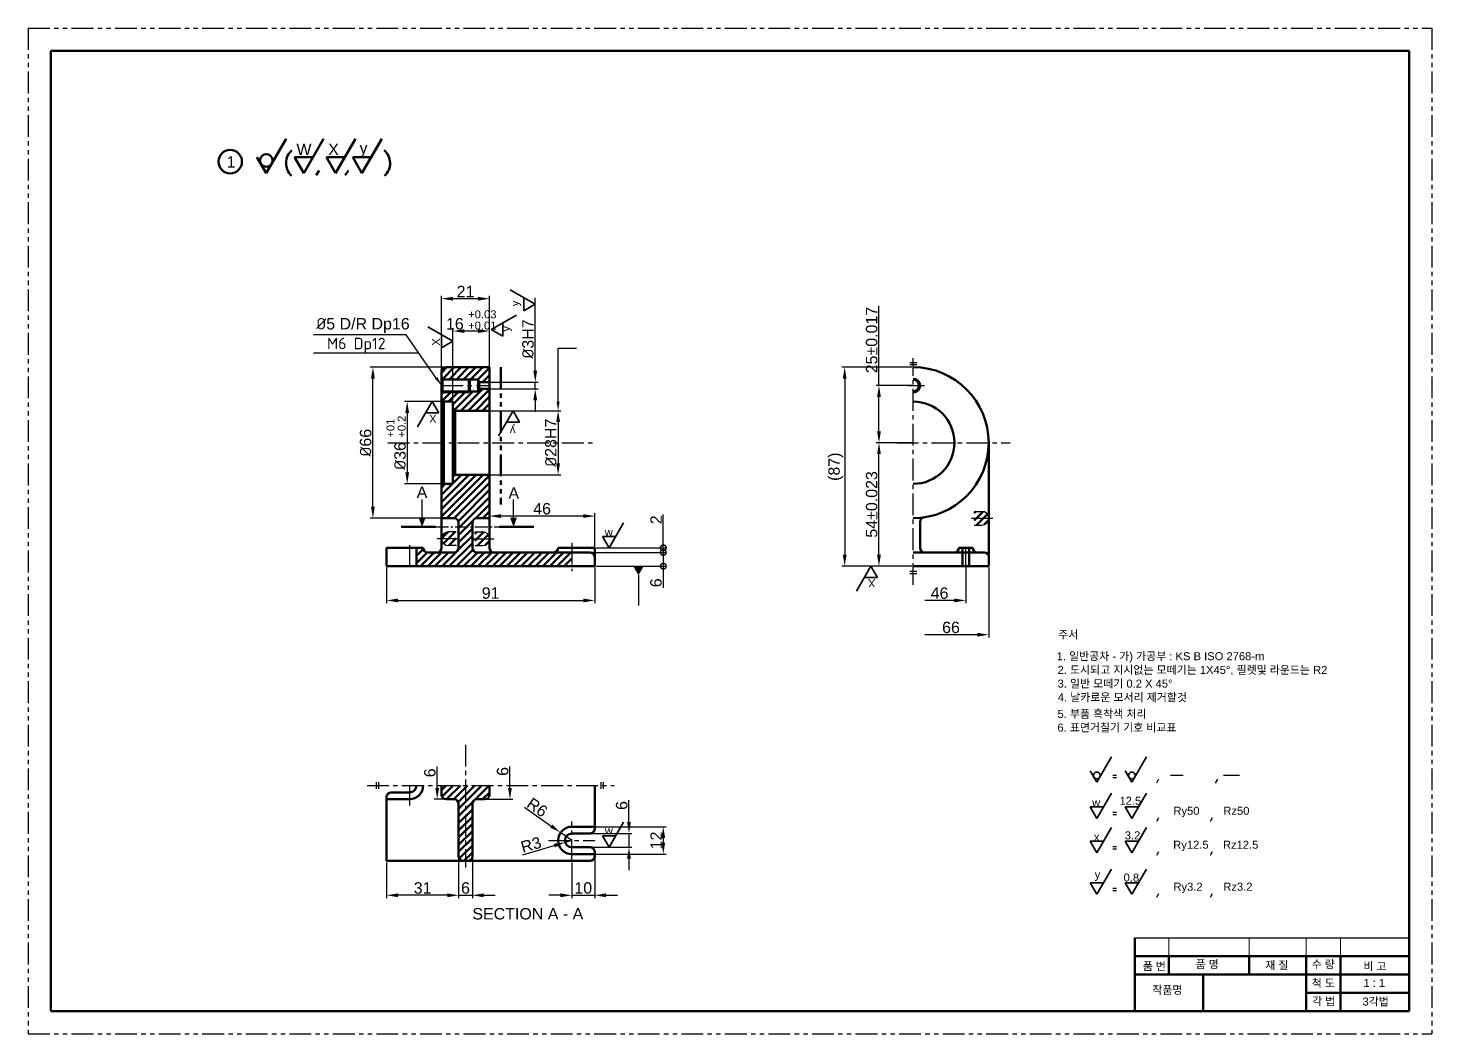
# Model space of a CAD drawing. Header units: millimetres. Extents: x 7 to 3158, y 472 to 921.
# Drawn here: x 1622 to 2236, y 472 to 912 of the extents above; entities that cross this region are included whole.
import ezdxf
from ezdxf import colors
from ezdxf.entities.mleader import LeaderData, LeaderLine
from ezdxf.math import Vec2, Vec3

# ---------------------------------------------------------------- set-up
doc = ezdxf.new("R2010")
doc.units = ezdxf.units.MM
doc.header["$LTSCALE"] = 0.3
for name, pattern in [('CENTER', [50.8, 31.75, -6.35, 6.35, -6.35]), ('CENTER2', [28.575, 19.05, -3.175, 3.175, -3.175]), ('PHANTOM', [63.5, 31.75, -6.35, 6.35, -6.35, 6.35, -6.35])]:
    doc.linetypes.add(name, pattern=pattern)
for name, color, linetype, lineweight in [('가는선', 6, 'Continuous', 25), ('가상선', 6, 'PHANTOM', 25), ('굵은선', 5, 'Continuous', 70), ('외형선', 4, 'Continuous', 50), ('중심선', 1, 'CENTER', 25)]:
    doc.layers.add(name, color=color, linetype=linetype, lineweight=lineweight)
doc.styles.get("Standard").update_dxf_attribs({"font": 'arial.ttf'})
doc.dimstyles.new('Annotative', dxfattribs={"dimscale": 0, "dimtxt": 5, "dimasz": 5, "dimexe": 1.25, "dimexo": 0.625, "dimtad": 1, "dimdec": 4, "dimzin": 9, "dimdsep": 46, "dimtxsty": 'Standard', "dimblk2": 'NONE', "dimcen": 2.5, "dimclrd": 3, "dimclre": 3, "dimclrt": 4, "dimadec": 4, "dimazin": 0, "dimtfac": 1, "dimtdec": 4, "dimtmove": 0, "dimatfit": 3, "dimfxl": 1, "dimlwd": 25, "dimlwe": 25, "dimarcsym": 0})
pattern_1 = [(45, (926.609, 532.6862), (-1.571545, 1.571545), [])]

# ---------------------------------------------------------------- blocks, each defined once
blk = doc.blocks.new('TEST-1')
at = {"color": 6, "linetype": 'PHANTOM', "lineweight": 25}
for p, q in [((0, 440), (614, 440)), ((0, 440), (0, 0)), ((614, 440), (614, 0)), ((0, 0), (614, 0))]:
    blk.add_line(p, q, dxfattribs=at)
at = {"color": 5, "lineweight": 70}
for p, q in [((10, 430), (604, 430)), ((10, 430), (10, 10)), ((604, 430), (604, 10)), ((484, 10), (484, 42)), ((10, 10), (604, 10))]:
    blk.add_line(p, q, dxfattribs=at)
at = {"color": 3, "lineweight": 25}
blk.add_line((484, 42), (604, 42), dxfattribs=at)
at = {"color": 3, "lineweight": 20}
for p, q in [((499, 34), (499, 42)), ((534, 34), (534, 42)), ((559, 34), (559, 42)), ((574, 34), (574, 42))]:
    blk.add_line(p, q, dxfattribs=at)
at = {"color": 2, "lineweight": 50}
for p, q in [((484, 34), (604, 34)), ((499, 26), (499, 34)), ((534, 26), (534, 34)), ((559, 10), (559, 34)), ((574, 10), (574, 34)), ((484, 26), (604, 26)), ((514, 10), (514, 26)), ((559, 18), (604, 18))]:
    blk.add_line(p, q, dxfattribs=at)
at = {"color": 2, "char_height": 3.5, "attachment_point": 1}
for s, width, insert in [('{\\fGulim|b0|i0|c129|p50;품 번}', 14.2143, (487.55, 31.39)), ('{\\fGulim|b0|i0|c129|p50;품 명}', 17.9863, (510.69, 32.19)), ('{\\fGulim|b0|i0|c129|p50;재 질}', 13.1074, (541.16, 31.78)), ('{\\fGulim|b0|i0|c129|p50;수 량}', 16.4869, (561.43, 32.22)), ('{\\fGulim|b0|i0|c129|p50;비 고}', 22.797, (584.05, 31.39)), ('{\\fGulim|b0|i0|c129|p50;작품명}', 13.1664, (491.74, 20.98)), ('{\\fGulim|b0|i0|c129|p50;척 도}', 14.5226, (561.47, 24.01)), ('1 : 1', 13.7093, (584.05, 24.07)), ('{\\fGulim|b0|i0|c129|p50;각 법}', 10.8589, (561.63, 16.05)), ('3{\\fGulim|b0|i0|c129|p50;각법}', 15.3382, (583.65, 15.93))]:
    blk.add_mtext_dynamic_manual_height_columns(s, width=width, gutter_width=12.5, heights=[0], dxfattribs=dict(at, insert=insert))
blk = doc.blocks.new('*D342')
at = {"layer": 'Defpoints', "color": 0}
for p in [(1802.55, 793.71), (1802.55, 761.71), (1823.55, 761.71)]:
    blk.add_point(p, dxfattribs=at)
at = {"layer": '외형선', "color": 3, "lineweight": 25}
for p, q in [((1802.55, 762.33), (1802.55, 794.96)), ((1818.55, 793.71), (1807.55, 793.71)), ((1823.55, 762.33), (1823.55, 794.96))]:
    blk.add_line(p, q, dxfattribs=at)
at = {"layer": '외형선', "color": 3}
for points in [[(1807.55, 794.54), (1807.55, 792.88), (1802.55, 793.71)], [(1818.55, 792.88), (1818.55, 794.54), (1823.55, 793.71)]]:
    blk.add_solid(points, dxfattribs=at)
at = {"layer": '외형선', "color": 4, "insert": (1813.05, 796.84), "char_height": 5, "attachment_point": 5}
blk.add_mtext('21', dxfattribs=at)
blk = doc.blocks.new('_None')
blk = doc.blocks.new('*D343')
at = {"layer": 'Defpoints', "color": 0}
for p in [(1778.55, 676.71), (1869.55, 676.71), (1869.55, 661.71)]:
    blk.add_point(p, dxfattribs=at)
at = {"layer": '외형선', "color": 3, "lineweight": 25}
for p, q in [((1778.55, 676.08), (1778.55, 660.46)), ((1869.55, 676.08), (1869.55, 660.46)), ((1783.55, 661.71), (1864.55, 661.71))]:
    blk.add_line(p, q, dxfattribs=at)
at = {"layer": '외형선', "color": 3}
for points in [[(1783.55, 662.54), (1783.55, 660.88), (1778.55, 661.71)], [(1864.55, 660.88), (1864.55, 662.54), (1869.55, 661.71)]]:
    blk.add_solid(points, dxfattribs=at)
at = {"layer": '외형선', "color": 4, "insert": (1824.05, 664.89), "char_height": 5, "attachment_point": 5}
blk.add_mtext('91', dxfattribs=at)
blk = doc.blocks.new('*D344')
at = {"layer": 'Defpoints', "color": 0}
for p in [(1803.55, 748.71), (1787.55, 712.71), (1803.55, 712.71)]:
    blk.add_point(p, dxfattribs=at)
at = {"layer": '외형선', "color": 3, "lineweight": 25}
for p, q in [((1802.92, 748.71), (1786.3, 748.71)), ((1787.55, 743.71), (1787.55, 717.71)), ((1802.92, 712.71), (1786.3, 712.71))]:
    blk.add_line(p, q, dxfattribs=at)
at = {"layer": '외형선', "color": 3}
for points in [[(1788.38, 743.71), (1786.71, 743.71), (1787.55, 748.71)], [(1786.71, 717.71), (1788.38, 717.71), (1787.55, 712.71)]]:
    blk.add_solid(points, dxfattribs=at)
at = {"layer": '외형선', "color": 4, "insert": (1782.72, 730.71), "char_height": 5, "attachment_point": 5, "rotation": 90}
blk.add_mtext('{\\fISOCPEUR|b0|i0|c0|p34;%%C}36 {\\H0.7x;\\S+01^ +0.2;}', dxfattribs=at)
blk = doc.blocks.new('*D345')
at = {"layer": 'Defpoints', "color": 0}
for p in [(1823.55, 744.71), (1823.55, 716.71), (1853.55, 716.71)]:
    blk.add_point(p, dxfattribs=at)
at = {"layer": '외형선', "color": 3, "lineweight": 25}
for p, q in [((1824.17, 744.71), (1854.8, 744.71)), ((1853.55, 739.71), (1853.55, 721.71)), ((1824.17, 716.71), (1854.8, 716.71))]:
    blk.add_line(p, q, dxfattribs=at)
at = {"layer": '외형선', "color": 3}
for points in [[(1854.38, 739.71), (1852.71, 739.71), (1853.55, 744.71)], [(1852.71, 721.71), (1854.38, 721.71), (1853.55, 716.71)]]:
    blk.add_solid(points, dxfattribs=at)
at = {"layer": '외형선', "color": 4, "insert": (1850.37, 730.71), "char_height": 5, "attachment_point": 5, "rotation": 90}
blk.add_mtext('{\\fISOCPEUR|b0|i0|c0|p34;%%C}28H7', dxfattribs=at)
blk = doc.blocks.new('*D346')
at = {"layer": 'Defpoints', "color": 0}
for p in [(1772.55, 763.71), (1804.55, 763.71), (1802.55, 697.71)]:
    blk.add_point(p, dxfattribs=at)
at = {"layer": '외형선', "color": 3, "lineweight": 25}
for p, q in [((1803.92, 763.71), (1771.3, 763.71)), ((1772.55, 702.71), (1772.55, 758.71)), ((1801.92, 697.71), (1771.3, 697.71))]:
    blk.add_line(p, q, dxfattribs=at)
at = {"layer": '외형선', "color": 3}
for points in [[(1773.38, 758.71), (1771.71, 758.71), (1772.55, 763.71)], [(1771.71, 702.71), (1773.38, 702.71), (1772.55, 697.71)]]:
    blk.add_solid(points, dxfattribs=at)
at = {"layer": '외형선', "color": 4, "insert": (1769.37, 730.71), "char_height": 5, "attachment_point": 5, "rotation": 90}
blk.add_mtext('{\\fISOCPEUR|b0|i0|c0|p34;%%C}66', dxfattribs=at)
blk = doc.blocks.new('*D347')
at = {"layer": 'Defpoints', "color": 0}
for p in [(1823.55, 698.61), (1823.55, 697.71), (1869.55, 684.71)]:
    blk.add_point(p, dxfattribs=at)
at = {"layer": '외형선', "color": 3, "lineweight": 25}
for p, q in [((1823.55, 698.33), (1823.55, 699.86)), ((1864.55, 698.61), (1828.55, 698.61)), ((1869.55, 685.33), (1869.55, 699.86))]:
    blk.add_line(p, q, dxfattribs=at)
at = {"layer": '외형선', "color": 3}
for points in [[(1828.55, 699.44), (1828.55, 697.78), (1823.55, 698.61)], [(1864.55, 697.78), (1864.55, 699.44), (1869.55, 698.61)]]:
    blk.add_solid(points, dxfattribs=at)
at = {"layer": '외형선', "color": 4, "insert": (1846.55, 701.79), "char_height": 5, "attachment_point": 5}
blk.add_mtext('46', dxfattribs=at)
blk = doc.blocks.new('*D348')
at = {"layer": 'Defpoints', "color": 0}
for p in [(1993.89, 730.71), (2008.89, 730.71), (2008.89, 676.71)]:
    blk.add_point(p, dxfattribs=at)
at = {"layer": '외형선', "color": 3, "lineweight": 25}
for p, q in [((2008.26, 730.71), (1992.64, 730.71)), ((1993.89, 681.71), (1993.89, 725.71)), ((2008.26, 676.71), (1992.64, 676.71))]:
    blk.add_line(p, q, dxfattribs=at)
at = {"layer": '외형선', "color": 3}
for points in [[(1994.72, 725.71), (1993.05, 725.71), (1993.89, 730.71)], [(1993.05, 681.71), (1994.72, 681.71), (1993.89, 676.71)]]:
    blk.add_solid(points, dxfattribs=at)
at = {"layer": '외형선', "color": 4, "insert": (1990.71, 703.71), "char_height": 5, "attachment_point": 5, "rotation": 90}
blk.add_mtext('54%%P0.023', dxfattribs=at)
blk = doc.blocks.new('*D349')
at = {"layer": 'Defpoints', "color": 0}
for p in [(1993.89, 755.71), (2008.89, 755.71), (2008.89, 730.71)]:
    blk.add_point(p, dxfattribs=at)
at = {"layer": '외형선', "color": 3, "lineweight": 25}
for p, q in [((1993.89, 755.71), (1993.89, 790.52)), ((2008.26, 755.71), (1992.64, 755.71)), ((1993.89, 735.71), (1993.89, 750.71)), ((2008.26, 730.71), (1992.64, 730.71))]:
    blk.add_line(p, q, dxfattribs=at)
at = {"layer": '외형선', "color": 3}
for points in [[(1994.72, 750.71), (1993.05, 750.71), (1993.89, 755.71)], [(1993.05, 735.71), (1994.72, 735.71), (1993.89, 730.71)]]:
    blk.add_solid(points, dxfattribs=at)
at = {"layer": '외형선', "color": 4, "insert": (1990.71, 775.61), "char_height": 5, "attachment_point": 5, "rotation": 90}
blk.add_mtext('25%%P0.017', dxfattribs=at)
blk = doc.blocks.new('*D350')
at = {"layer": 'Defpoints', "color": 0}
for p in [(2008.89, 763.71), (1978.89, 676.71), (2008.26, 676.71)]:
    blk.add_point(p, dxfattribs=at)
at = {"layer": '외형선', "color": 3, "lineweight": 25}
for p, q in [((2008.26, 763.71), (1977.64, 763.71)), ((1978.89, 758.71), (1978.89, 681.71)), ((2007.64, 676.71), (1977.64, 676.71))]:
    blk.add_line(p, q, dxfattribs=at)
at = {"layer": '외형선', "color": 3}
for points in [[(1979.72, 758.71), (1978.05, 758.71), (1978.89, 763.71)], [(1978.05, 681.71), (1979.72, 681.71), (1978.89, 676.71)]]:
    blk.add_solid(points, dxfattribs=at)
at = {"layer": '외형선', "color": 4, "insert": (1974.98, 720.21), "char_height": 5, "attachment_point": 5, "rotation": 90}
blk.add_mtext('(87)', dxfattribs=at)
blk = doc.blocks.new('*D351')
at = {"layer": 'Defpoints', "color": 0}
for p in [(1778.55, 547.73), (1810.05, 549.73), (1778.55, 532.73)]:
    blk.add_point(p, dxfattribs=at)
at = {"layer": '외형선', "color": 3, "lineweight": 25}
for p, q in [((1778.55, 547.11), (1778.55, 531.48)), ((1810.05, 549.11), (1810.05, 531.48)), ((1805.05, 532.73), (1783.55, 532.73))]:
    blk.add_line(p, q, dxfattribs=at)
at = {"layer": '외형선', "color": 3}
for points in [[(1783.55, 533.57), (1783.55, 531.9), (1778.55, 532.73)], [(1805.05, 531.9), (1805.05, 533.57), (1810.05, 532.73)]]:
    blk.add_solid(points, dxfattribs=at)
at = {"layer": '외형선', "color": 4, "insert": (1794.3, 535.91), "char_height": 5, "attachment_point": 5}
blk.add_mtext('31', dxfattribs=at)
blk = doc.blocks.new('*D352')
at = {"layer": 'Defpoints', "color": 0}
for p in [(1810.05, 549.11), (1816.05, 549.73), (1816.05, 532.73)]:
    blk.add_point(p, dxfattribs=at)
at = {"layer": '외형선', "color": 3, "lineweight": 25}
for p, q in [((1810.05, 548.48), (1810.05, 531.48)), ((1816.05, 549.11), (1816.05, 531.48)), ((1805.05, 532.73), (1800.05, 532.73)), ((1810.05, 532.73), (1816.05, 532.73)), ((1821.05, 532.73), (1826.05, 532.73))]:
    blk.add_line(p, q, dxfattribs=at)
at = {"layer": '외형선', "color": 3}
for points in [[(1805.05, 531.9), (1805.05, 533.57), (1810.05, 532.73)], [(1821.05, 533.57), (1821.05, 531.9), (1816.05, 532.73)]]:
    blk.add_solid(points, dxfattribs=at)
at = {"layer": '외형선', "color": 4, "insert": (1813.05, 535.91), "char_height": 5, "attachment_point": 5}
blk.add_mtext('6', dxfattribs=at)
blk = doc.blocks.new('*D353')
at = {"layer": 'Defpoints', "color": 0}
for p in [(1859.55, 547.73), (1869.55, 549.73), (1869.55, 532.73)]:
    blk.add_point(p, dxfattribs=at)
at = {"layer": '외형선', "color": 3, "lineweight": 25}
for p, q in [((1859.55, 547.11), (1859.55, 531.48)), ((1869.55, 549.11), (1869.55, 531.48)), ((1854.55, 532.73), (1849.55, 532.73)), ((1859.55, 532.73), (1869.55, 532.73)), ((1874.55, 532.73), (1879.55, 532.73))]:
    blk.add_line(p, q, dxfattribs=at)
at = {"layer": '외형선', "color": 3}
for points in [[(1854.55, 531.9), (1854.55, 533.57), (1859.55, 532.73)], [(1874.55, 533.57), (1874.55, 531.9), (1869.55, 532.73)]]:
    blk.add_solid(points, dxfattribs=at)
at = {"layer": '외형선', "color": 4, "insert": (1864.55, 535.91), "char_height": 5, "attachment_point": 5}
blk.add_mtext('10', dxfattribs=at)
blk = doc.blocks.new('_DotSmall')
at = {"color": 0, "linetype": 'ByBlock', "const_width": 0.5}
blk.add_lwpolyline([(-0.0625, 0, 1), (0.0625, 0, 1)], format="xyb", close=True, dxfattribs=at)
blk = doc.blocks.new('*D354')
at = {"layer": 'Defpoints', "color": 0}
for p in [(1867.55, 682.71), (1869.55, 684.71), (1899.55, 682.71)]:
    blk.add_point(p, dxfattribs=at)
at = {"layer": '외형선', "color": 3, "lineweight": 25}
for p, q in [((1899.55, 684.71), (1899.55, 699.27)), ((1868.17, 682.71), (1900.8, 682.71)), ((1870.17, 684.71), (1900.8, 684.71)), ((1899.55, 684.71), (1899.55, 682.71))]:
    blk.add_line(p, q, dxfattribs=at)
at = {"layer": '외형선', "color": 3, "linetype": 'ByBlock', "lineweight": 25, "xscale": 5, "yscale": 5, "zscale": 5}
for p, rotation in [((1899.55, 684.71), 90), ((1899.55, 682.71), 270)]:
    blk.add_blockref('_DotSmall', p, dxfattribs=dict(at, rotation=rotation))
at = {"layer": '외형선', "color": 4, "insert": (1896.41, 696.99), "char_height": 5, "attachment_point": 5, "rotation": 90}
blk.add_mtext('2', dxfattribs=at)
blk = doc.blocks.new('*D355')
at = {"layer": 'Defpoints', "color": 0}
for p in [(1868.17, 682.71), (1869.55, 676.71), (1899.55, 676.71)]:
    blk.add_point(p, dxfattribs=at)
at = {"layer": '외형선', "color": 3, "lineweight": 25}
for p, q in [((1868.8, 682.71), (1900.8, 682.71)), ((1899.55, 682.71), (1899.55, 676.71)), ((1870.17, 676.71), (1900.8, 676.71)), ((1899.55, 676.71), (1899.55, 667.16))]:
    blk.add_line(p, q, dxfattribs=at)
at = {"layer": '외형선', "color": 3, "linetype": 'ByBlock', "lineweight": 25, "xscale": 5, "yscale": 5, "zscale": 5}
for p, rotation in [((1899.55, 682.71), 90), ((1899.55, 676.71), 270)]:
    blk.add_blockref('_DotSmall', p, dxfattribs=dict(at, rotation=rotation))
at = {"layer": '외형선', "color": 4, "insert": (1896.37, 669.43), "char_height": 5, "attachment_point": 5, "rotation": 90}
blk.add_mtext('6', dxfattribs=at)
blk = doc.blocks.new('*D356')
at = {"layer": 'Defpoints', "color": 0}
for p in [(1869.55, 562.73), (1869.55, 550.73), (1899.55, 550.73)]:
    blk.add_point(p, dxfattribs=at)
at = {"layer": '외형선', "color": 3, "lineweight": 25}
for p, q in [((1870.17, 562.73), (1900.8, 562.73)), ((1899.55, 557.73), (1899.55, 555.73)), ((1870.17, 550.73), (1900.8, 550.73))]:
    blk.add_line(p, q, dxfattribs=at)
at = {"layer": '외형선', "color": 3}
for points in [[(1900.38, 557.73), (1898.71, 557.73), (1899.55, 562.73)], [(1898.71, 555.73), (1900.38, 555.73), (1899.55, 550.73)]]:
    blk.add_solid(points, dxfattribs=at)
at = {"layer": '외형선', "color": 4, "insert": (1896.41, 556.73), "char_height": 5, "attachment_point": 5, "rotation": 90}
blk.add_mtext('12', dxfattribs=at)
blk = doc.blocks.new('*D357')
at = {"layer": 'Defpoints', "color": 0}
for p in [(1867.55, 559.73), (1867.55, 553.73), (1884.55, 553.73)]:
    blk.add_point(p, dxfattribs=at)
at = {"layer": '외형선', "color": 3, "lineweight": 25}
for p, q in [((1884.55, 564.73), (1884.55, 574.28)), ((1868.17, 559.73), (1885.8, 559.73)), ((1884.55, 559.73), (1884.55, 553.73)), ((1868.17, 553.73), (1885.8, 553.73)), ((1884.55, 548.73), (1884.55, 543.73))]:
    blk.add_line(p, q, dxfattribs=at)
at = {"layer": '외형선', "color": 3}
for points in [[(1883.71, 564.73), (1885.38, 564.73), (1884.55, 559.73)], [(1885.38, 548.73), (1883.71, 548.73), (1884.55, 553.73)]]:
    blk.add_solid(points, dxfattribs=at)
at = {"layer": '외형선', "color": 4, "insert": (1881.37, 572.01), "char_height": 5, "attachment_point": 5, "rotation": 90}
blk.add_mtext('6', dxfattribs=at)
blk = doc.blocks.new('*D358')
at = {"layer": 'Defpoints', "color": 0}
for p in [(1807.55, 779.54), (1823.55, 763.71), (1807.55, 748.71)]:
    blk.add_point(p, dxfattribs=at)
at = {"layer": '외형선', "color": 3, "lineweight": 25}
for p, q in [((1807.55, 749.33), (1807.55, 780.79)), ((1823.55, 764.33), (1823.55, 780.79)), ((1818.55, 779.54), (1812.55, 779.54))]:
    blk.add_line(p, q, dxfattribs=at)
at = {"layer": '외형선', "color": 3}
for points in [[(1812.55, 780.38), (1812.55, 778.71), (1807.55, 779.54)], [(1818.55, 778.71), (1818.55, 780.38), (1823.55, 779.54)]]:
    blk.add_solid(points, dxfattribs=at)
at = {"layer": '외형선', "color": 4, "insert": (1815.55, 784.37), "char_height": 5, "attachment_point": 5}
blk.add_mtext('16 {\\H0.7x;\\S+0.03^ +0.01;}', dxfattribs=at)
blk = doc.blocks.new('_DatumFilled')
at = {"color": 0, "linetype": 'ByBlock'}
blk.add_solid([(0, 0.58), (-1, 0), (0, -0.58)], dxfattribs=at)
blk = doc.blocks.new('*D359')
at = {"layer": 'Defpoints', "color": 0}
for p in [(1854.63, 560.17), (1859.55, 556.73)]:
    blk.add_point(p, dxfattribs=at)
at = {"layer": '외형선', "color": 3, "lineweight": 25}
for p, q in [((1838.81, 571.23), (1850.53, 563.04)), ((1859.55, 556.73), (1854.63, 560.17))]:
    blk.add_line(p, q, dxfattribs=at)
at = {"layer": '외형선', "color": 3}
blk.add_solid([(1850.06, 562.35), (1851.01, 563.72), (1854.63, 560.17)], dxfattribs=at)
at = {"layer": '외형선', "color": 4, "insert": (1844.44, 571.17), "char_height": 5, "attachment_point": 5, "rotation": 325.04222}
blk.add_mtext('R6', dxfattribs=at)
blk = doc.blocks.new('*D360')
at = {"layer": 'Defpoints', "color": 0}
for p in [(1856.67, 555.89), (1859.55, 556.73)]:
    blk.add_point(p, dxfattribs=at)
at = {"layer": '외형선', "color": 3, "lineweight": 25}
for p, q in [((1838.13, 550.49), (1851.87, 554.5)), ((1859.55, 556.73), (1856.67, 555.89))]:
    blk.add_line(p, q, dxfattribs=at)
at = {"layer": '외형선', "color": 3}
blk.add_solid([(1852.1, 553.7), (1851.63, 555.3), (1856.67, 555.89)], dxfattribs=at)
at = {"layer": '외형선', "color": 4, "insert": (1841.71, 554.85), "char_height": 5, "attachment_point": 5, "rotation": 16.24475}
blk.add_mtext('R3', dxfattribs=at)

msp = doc.modelspace()

# ---------------------------------------------------------------- hatches: boundary and pattern name
at = {"layer": '외형선'}
h = msp.add_hatch(dxfattribs=at)
h.set_pattern_fill('ANSI31', color=0, scale=0.7)
h.set_pattern_definition([(45, (1710.2493, 533.8749), (-1.571545, 1.571545), [])])
h.paths.add_polyline_path([(1859.54819, 682.70934), (1851.54819, 682.70934), (1825.54819, 682.70934), (1818.04819, 682.70934, -0.414213562), (1816.04819, 684.70934), (1816.04819, 695.70934, -0.414213562), (1818.04819, 697.70934), (1823.54819, 697.70934), (1823.54819, 716.70934), (1808.54819, 716.70934), (1807.54819, 715.70934), (1807.54819, 712.70934), (1803.54819, 712.70934), (1802.54819, 711.70934), (1802.54819, 703.70934), (1802.54819, 697.70934), (1808.04819, 697.70934, -0.414213562), (1810.04819, 695.70934), (1810.04819, 684.70934, -0.414213562), (1808.04819, 682.70934), (1800.54819, 682.70934), (1796.54819, 682.70934, -0.414213562), (1794.54819, 684.70934), (1791.54819, 684.70934), (1791.54819, 676.70934), (1859.54819, 676.70934), (1859.54819, 682.70934)])
h.paths.add_polyline_path([(1823.54819, 763.70934), (1804.54819, 763.70934, 0.414213562), (1802.54819, 761.70934), (1802.54819, 758.70934), (1814.54819, 758.70934), (1815.04819, 758.35934), (1818.54819, 758.35934), (1819.04819, 757.20934), (1823.54819, 757.20934), (1823.54819, 763.70934)])
h.paths.add_polyline_path([(1823.54819, 754.20934), (1819.04819, 754.20934), (1818.54819, 753.05934), (1815.04819, 753.05934), (1814.54819, 752.70934), (1802.54819, 752.70934), (1802.54819, 749.70934), (1803.54819, 748.70934), (1807.54819, 748.70934), (1807.54819, 745.70934), (1808.54819, 744.70934), (1823.54819, 744.70934), (1823.54819, 754.20934)])
h = msp.add_hatch(dxfattribs=at)
h.set_pattern_fill('ANSI31', color=0, scale=0.7)
h.set_pattern_definition([(45, (1144.9463, 541.6357), (-1.571545, 1.571545), [])])
h.paths.add_polyline_path([(2038.88549, 700.67216), (2035.46595, 700.67216), (2035.46595, 697.67216), (2041.88549, 697.67216, 0.414213562), (2038.88549, 700.67216)])
h.paths.add_polyline_path([(2041.88549, 697.67216), (2035.46595, 697.67216), (2035.46595, 694.67216), (2038.88549, 694.67216, 0.414213562), (2041.88549, 697.67216)])
h = msp.add_hatch(dxfattribs=at)
h.set_pattern_fill('ANSI31', color=0, scale=0.7)
h.set_pattern_definition(pattern_1)
h.paths.add_polyline_path([(1805.54819, 691.72268), (1808.96773, 691.72268), (1808.96773, 688.72268), (1802.54819, 688.72268, -0.414213562), (1805.54819, 691.72268)])
h.paths.add_polyline_path([(1802.54819, 688.72268), (1808.96773, 688.72268), (1808.96773, 685.72268), (1805.54819, 685.72268, -0.414213562), (1802.54819, 688.72268)])
h = msp.add_hatch(dxfattribs=at)
h.set_pattern_fill('ANSI31', color=0, scale=0.7)
h.set_pattern_definition(pattern_1)
h.paths.add_polyline_path([(1820.54819, 691.72268), (1817.12865, 691.72268), (1817.12865, 688.72268), (1823.54819, 688.72268, 0.414213562), (1820.54819, 691.72268)])
h.paths.add_polyline_path([(1823.54819, 688.72268), (1817.12865, 688.72268), (1817.12865, 685.72268), (1820.54819, 685.72268, 0.414213562), (1823.54819, 688.72268)])
h = msp.add_hatch(dxfattribs=at)
h.set_pattern_fill('ANSI31', color=0, scale=0.7)
h.set_pattern_definition([(45, (1710.2493, 480.175), (-1.571545, 1.571545), [])])
h.paths.add_polyline_path([(1813.04819, 580.73333), (1813.04819, 547.73333), (1814.04819, 547.73333, 0.414213562), (1816.04819, 549.73333), (1816.04819, 572.73333, -0.414213562), (1818.04819, 574.73333), (1821.54819, 574.73333, 0.414213562), (1823.54819, 576.73333), (1823.54819, 580.73333), (1813.04819, 580.73333)])
h.paths.add_polyline_path([(1802.54819, 580.73333), (1802.54819, 576.73333, 0.414213562), (1804.54819, 574.73333), (1807.42319, 574.73333), (1808.04819, 574.73333, -0.414213562), (1810.04819, 572.73333), (1810.04819, 549.73333, 0.414213562), (1812.04819, 547.73333), (1813.04819, 547.73333), (1813.04819, 580.73333), (1802.54819, 580.73333)])

# ---------------------------------------------------------------- linework, layer by layer
at = {"layer": '가는선'}
for p, q in [((2007.38549, 765.852), (2010.38549, 765.852)), ((2007.38549, 764.852), (2010.38549, 764.852)), ((1802.54819, 758.70934), (1814.54819, 758.70934)), ((1814.54819, 758.70934), (1815.04819, 758.35934)), ((1815.04819, 758.35934), (1815.04819, 753.05934)), ((1802.54819, 752.70934), (1814.54819, 752.70934)), ((1815.04819, 753.05934), (1814.54819, 752.70934)), ((2035.46595, 700.67216), (2038.88549, 700.67216)), ((2035.46595, 694.67216), (2038.88549, 694.67216)), ((1808.96773, 691.72268), (1805.54819, 691.72268)), ((1817.12865, 691.72268), (1820.54819, 691.72268)), ((1808.96773, 685.72268), (1805.54819, 685.72268)), ((1817.12865, 685.72268), (1820.54819, 685.72268)), ((2007.38549, 674.49281), (2010.38549, 674.49281)), ((2007.38549, 673.49281), (2010.38549, 673.49281)), ((1774.00202, 582.23333), (1774.00202, 579.23333)), ((1775.00202, 582.23333), (1775.00202, 579.23333))]:
    msp.add_line(p, q, dxfattribs=at)
for centre, start, end in [((2038.88549, 697.67216), 270, 90), ((1805.54819, 688.72268), 90, 270), ((1820.54819, 688.72268), 270, 90)]:
    msp.add_arc(centre, 3, start, end, dxfattribs=at)
at = {"layer": '가상선'}
for p, q in [((1872.1846, 582.23333), (1872.1846, 579.23333)), ((1873.1846, 582.23333), (1873.1846, 579.23333))]:
    msp.add_line(p, q, dxfattribs=at)
at = {"layer": '굵은선', "linetype": 'PHANTOM'}
msp.add_line((1828.54819, 763.70934), (1828.54819, 703.70934), dxfattribs=at)
at = {"layer": '외형선', "lineweight": 50}
for p, q in [((1725.88691, 848.61537), (1734.54717, 863.61537)), ((1725.88691, 848.61537), (1734.54717, 863.61537)), ((1742.34858, 848.61537), (1751.00884, 863.61537)), ((1756.24243, 848.61537), (1764.90269, 863.61537)), ((1767.7378, 848.61537), (1776.39806, 863.61537)), ((1725.88691, 848.61537), (1721.84546, 855.61537)), ((1725.88691, 848.61537), (1721.84546, 855.61537)), ((1738.30713, 855.61537), (1746.39003, 855.61537)), ((1742.34858, 848.61537), (1738.30713, 855.61537)), ((1752.20098, 855.61537), (1760.28389, 855.61537)), ((1756.24243, 848.61537), (1752.20098, 855.61537)), ((1763.69635, 855.61537), (1771.77926, 855.61537)), ((1767.7378, 848.61537), (1763.69635, 855.61537))]:
    msp.add_line(p, q, dxfattribs=at)
at = {"layer": '외형선'}
for p, q in [((1749.10503, 849.84574), (1747.79674, 847.72132)), ((1761.86084, 849.84574), (1760.38902, 847.72132)), ((1802.54819, 761.70934), (1802.54819, 749.70934)), ((1804.54819, 763.70934), (1823.54819, 763.70934)), ((1823.54819, 763.70934), (1823.54819, 684.70934)), ((1803.04819, 758.35934), (1802.54819, 758.70934)), ((1803.04819, 758.35934), (1818.54819, 758.35934)), ((1803.04819, 758.35934), (1803.04819, 753.05934)), ((1814.54819, 758.70934), (1814.54819, 752.70934)), ((1818.54819, 758.35934), (1818.54819, 753.05934)), ((1819.04819, 757.20934), (1818.54819, 758.35934)), ((1818.54819, 757.20934), (1823.54819, 757.20934)), ((1819.04819, 757.20934), (1819.04819, 754.20934)), ((1803.04819, 753.05934), (1802.54819, 752.70934)), ((1803.54819, 748.70934), (1802.54819, 749.70934)), ((1802.54819, 749.70934), (1802.54819, 711.70934)), ((1803.04819, 753.05934), (1818.54819, 753.05934)), ((1818.54819, 754.20934), (1823.54819, 754.20934)), ((1819.04819, 754.20934), (1818.54819, 753.05934)), ((1803.54819, 748.70934), (1807.54819, 748.70934)), ((1803.54819, 748.70934), (1803.54819, 712.70934)), ((1807.54819, 748.70934), (1807.54819, 745.70934)), ((1808.54819, 744.70934), (1807.54819, 745.70934)), ((1807.54819, 745.70934), (1807.54819, 715.70934)), ((1808.54819, 744.70934), (1823.54819, 744.70934)), ((1808.54819, 744.70934), (1808.54819, 716.70934)), ((2041.88549, 680.70934), (2041.88549, 730.70934)), ((1803.54819, 712.70934), (1802.54819, 711.70934)), ((1803.54819, 712.70934), (1807.54819, 712.70934)), ((1808.54819, 716.70934), (1807.54819, 715.70934)), ((1807.54819, 715.70934), (1807.54819, 712.70934)), ((1808.54819, 716.70934), (1823.54819, 716.70934)), ((1802.54819, 711.70934), (1802.54819, 703.70934)), ((1802.54819, 703.70934), (1802.54819, 684.70934)), ((1808.04819, 697.70934), (1802.54819, 697.70934)), ((1810.04819, 695.70934), (1810.04819, 684.70934)), ((1816.04819, 695.70934), (1816.04819, 684.70934)), ((1818.04819, 697.70934), (1823.54819, 697.70934)), ((2011.88549, 684.70934), (2011.88549, 696.06832)), ((1778.54819, 684.70934), (1794.54819, 684.70934)), ((1778.54819, 684.70934), (1778.54819, 676.70934)), ((1791.54819, 684.70934), (1791.54819, 676.70934)), ((1794.54819, 684.70934), (1794.54819, 684.70934)), ((1796.54819, 682.70934), (1800.54819, 682.70934)), ((1800.54819, 682.70934), (1808.04819, 682.70934)), ((1818.04819, 682.70934), (1825.54819, 682.70934)), ((1825.54819, 682.70934), (1851.54819, 682.70934)), ((1851.54819, 682.70934), (1867.54819, 682.70934)), ((1853.54819, 684.70934), (1869.54819, 684.70934)), ((1853.54819, 684.70934), (1853.54819, 684.70934)), ((1869.54819, 684.70934), (1869.54819, 680.70934)), ((2008.88549, 682.70934), (2026.88549, 682.70934)), ((2026.88549, 682.70934), (2036.88549, 682.70934)), ((2028.88549, 684.70934), (2028.88549, 684.70934)), ((2028.88549, 684.70934), (2034.88549, 684.70934)), ((2030.38549, 676.70934), (2030.38549, 684.70934)), ((2033.38549, 676.70934), (2033.38549, 684.70934)), ((2034.88549, 684.70934), (2034.88549, 684.70934)), ((2036.88549, 682.70934), (2039.88549, 682.70934)), ((1778.54819, 676.70934), (1869.54819, 676.70934)), ((1869.54819, 680.70934), (1869.54819, 676.70934)), ((2008.88549, 676.70934), (2041.88549, 676.70934)), ((2041.88549, 680.70934), (2041.88549, 676.70934)), ((1780.54819, 577.73333), (1788.54819, 577.73333)), ((1802.54819, 580.73333), (1802.54819, 576.73333)), ((1823.54819, 580.73333), (1823.54819, 576.73333)), ((1869.54819, 561.73333), (1869.54819, 580.73333)), ((1778.54819, 575.73333), (1778.54819, 547.73333)), ((1778.54819, 574.73333), (1788.54819, 574.73333)), ((1804.54819, 574.73333), (1808.04819, 574.73333)), ((1810.04819, 572.73333), (1810.04819, 549.73333)), ((1816.04819, 572.73333), (1816.04819, 549.73333)), ((1818.04819, 574.73333), (1821.54819, 574.73333)), ((1859.54819, 562.73333), (1869.54819, 562.73333)), ((1859.54819, 559.73333), (1867.54819, 559.73333)), ((1859.54819, 553.73333), (1867.54819, 553.73333)), ((1778.54819, 547.73333), (1867.54819, 547.73333)), ((1812.04819, 547.73333), (1814.04819, 547.73333)), ((1859.54819, 550.73333), (1869.54819, 550.73333)), ((1869.54819, 549.73333), (1869.54819, 551.73333))]:
    msp.add_line(p, q, dxfattribs=at)
at = {"layer": '외형선', "lineweight": 35}
for p, q in [((1843.54819, 791.26495), (1832.54819, 797.6158)), ((1838.54819, 788.3782), (1838.54819, 794.1517)), ((1824.32713, 780.16767), (1835.32713, 786.51852)), ((1843.54819, 791.26495), (1838.54819, 788.3782)), ((1807.54819, 775.08625), (1796.54819, 781.4371)), ((1824.32713, 780.16767), (1829.32713, 777.28092)), ((1829.32713, 777.28092), (1829.32713, 783.05442)), ((1802.54819, 772.19949), (1802.54819, 777.973)), ((1807.54819, 775.08625), (1802.54819, 772.19949)), ((1798.44577, 748.70934), (1792.09492, 737.70934)), ((1801.33252, 743.70934), (1795.55902, 743.70934)), ((1798.44577, 748.70934), (1801.33252, 743.70934)), ((1833.845, 744.70934), (1827.49415, 733.70934)), ((1833.845, 744.70934), (1836.73175, 739.70934)), ((1836.73175, 739.70934), (1830.95825, 739.70934)), ((1875.84568, 684.70934), (1882.19653, 695.70934)), ((1875.84568, 684.70934), (1872.95893, 689.70934)), ((1872.95893, 689.70934), (1878.73243, 689.70934)), ((1990.39049, 676.70934), (1984.03964, 665.70934)), ((1990.39049, 676.70934), (1993.27725, 671.70934)), ((1993.27725, 671.70934), (1987.50374, 671.70934)), ((1875.84568, 553.73333), (1882.19653, 564.73333)), ((1875.84568, 553.73333), (1872.95893, 558.73333)), ((1872.95893, 558.73333), (1878.73243, 558.73333))]:
    msp.add_line(p, q, dxfattribs=at)
at = {"layer": '외형선', "color": 3, "lineweight": 25}
for p, q in [((1843.54819, 762.20934), (1843.54819, 794.03056)), ((1824.17319, 757.20934), (1844.79819, 757.20934)), ((1843.54819, 754.20934), (1843.54819, 757.20934)), ((1824.17319, 754.20934), (1844.79819, 754.20934)), ((1843.54819, 749.20934), (1843.54819, 744.20934)), ((2031.88549, 676.08434), (2031.88549, 660.45934)), ((2041.88549, 676.08434), (2041.88549, 645.45934)), ((2026.88549, 661.70934), (2013.88549, 661.70934)), ((2036.88549, 646.70934), (2013.88549, 646.70934)), ((1800.66219, 579.73333), (1800.66219, 589.13896)), ((1832.48294, 579.73333), (1832.48294, 589.13896)), ((1807.42319, 574.73333), (1799.41219, 574.73333)), ((1822.17319, 574.73333), (1833.73294, 574.73333))]:
    msp.add_line(p, q, dxfattribs=at)
at = {"layer": '외형선', "color": 3, "linetype": 'ByBlock', "lineweight": -2}
for p, q in [((1787.11108, 777.85754), (1746.632, 777.85754)), ((1792.68701, 769.85754), (1746.632, 769.85754))]:
    msp.add_line(p, q, dxfattribs=at)
at = {"layer": '외형선', "color": 2, "lineweight": 100}
for p, q in [((1799.92782, 693.8653), (1784.92782, 693.8653)), ((1827.92782, 693.8653), (1842.92782, 693.8653))]:
    msp.add_line(p, q, dxfattribs=at)
at = {"layer": '외형선', "color": 2, "linetype": 'CENTER2', "lineweight": 25}
msp.add_line((1799.92782, 693.8653), (1827.92782, 693.8653), dxfattribs=at)
at = {"layer": '외형선', "color": 2, "lineweight": 35}
for p, q in [((2089.18593, 582.24018), (2095.53678, 593.24018)), ((2104.48687, 582.24018), (2110.83773, 593.24018)), ((2089.18593, 582.24018), (2086.29918, 587.24018)), ((2104.48687, 582.24018), (2101.60012, 587.24018)), ((2089.18593, 566.37505), (2095.53678, 577.37505)), ((2104.48687, 566.37505), (2110.83773, 577.37505)), ((2089.18593, 566.37505), (2086.29918, 571.37505)), ((2086.29918, 571.37505), (2092.07268, 571.37505)), ((2104.48687, 566.37505), (2101.60012, 571.37505)), ((2101.60012, 571.37505), (2107.37363, 571.37505)), ((2089.18593, 551.36354), (2095.53678, 562.36354)), ((2104.48687, 551.36354), (2110.83773, 562.36354)), ((2089.18593, 551.36354), (2086.29918, 556.36354)), ((2086.29918, 556.36354), (2092.07268, 556.36354)), ((2104.48687, 551.36354), (2101.60012, 556.36354)), ((2101.60012, 556.36354), (2107.37363, 556.36354)), ((2089.18593, 533.16109), (2095.53678, 544.16109)), ((2104.48687, 533.16109), (2110.83773, 544.16109)), ((2089.18593, 533.16109), (2086.29918, 538.16109)), ((2086.29918, 538.16109), (2092.07268, 538.16109)), ((2104.48687, 533.16109), (2101.60012, 538.16109)), ((2101.60012, 538.16109), (2107.37363, 538.16109))]:
    msp.add_line(p, q, dxfattribs=at)
at = {"layer": '외형선', "color": 2, "lineweight": 30}
for p, q in [((2096.11987, 585.23962), (2097.79019, 585.23962)), ((2096.11987, 584.23962), (2097.79019, 584.23962)), ((2116.07578, 583.48266), (2115.19667, 581.81355)), ((2121.34028, 585.23962), (2126.95611, 585.23962)), ((2141.87913, 583.48266), (2141.00002, 581.81355)), ((2144.59742, 585.23962), (2151.56478, 585.23962)), ((2096.11987, 569.02144), (2097.79019, 569.02144)), ((2096.11987, 568.02144), (2097.79019, 568.02144)), ((2116.07578, 566.61587), (2115.19667, 564.94676)), ((2139.65132, 566.61587), (2138.77221, 564.94676)), ((2096.11987, 554.0873), (2097.79019, 554.0873)), ((2096.11987, 553.0873), (2097.79019, 553.0873)), ((2116.07578, 551.76958), (2115.19667, 550.10047)), ((2139.65132, 551.76958), (2138.77221, 550.10047)), ((2096.11987, 535.80748), (2097.79019, 535.80748)), ((2096.11987, 534.80748), (2097.79019, 534.80748)), ((2116.07578, 533.40191), (2115.19667, 531.7328)), ((2139.65132, 533.40191), (2138.77221, 531.7328))]:
    msp.add_line(p, q, dxfattribs=at)
at = {"layer": '외형선', "color": 3, "linetype": 'ByBlock', "lineweight": -2}
msp.add_lwpolyline([(1800.26097, 758.99089), (1787.11108, 777.85754)], dxfattribs=at)
at = {"layer": '외형선', "color": 3, "linetype": 'ByBlock', "lineweight": 30}
for points in [[(1794.07105, 697.8653), (1794.07105, 705.88632)], [(1834.06306, 697.8653), (1834.06306, 705.88632)]]:
    msp.add_lwpolyline(points, dxfattribs=at)
at = {"layer": '외형선', "color": 3, "linetype": 'ByBlock', "lineweight": 25}
msp.add_lwpolyline([(1888.68715, 672.70934), (1888.68715, 659.49722)], dxfattribs=at)
at = {"layer": '외형선'}
msp.add_circle((1710.13716, 853.63819), 5.13188, dxfattribs=at)
at = {"layer": '외형선', "lineweight": 50}
msp.add_circle((1725.88691, 854.15924), 2.77193, dxfattribs=at)
msp.add_circle((1725.88691, 854.15924), 2.77193, dxfattribs=at)
at = {"layer": '외형선', "color": 2, "lineweight": 35}
for centre in [(2089.18593, 585.16805), (2104.48687, 585.16805)]:
    msp.add_circle(centre, 1.46394, dxfattribs=at)
at = {"layer": '외형선'}
for centre, radius, start, end in [((1742.14297, 852.96018), 7.58936, 131.09256077, 226.91252288), ((1772.48037, 852.96018), 7.58936, 313.08747712, 48.90743923), ((1804.54819, 761.70934), 2, 90, 180), ((2008.88549, 730.70934), 33, 270, 90), ((2008.88549, 755.70934), 3, 270, 90), ((2008.88549, 755.70934), 2.5, 270, 90), ((2008.88549, 730.70934), 18, 270, 90), ((1808.04819, 695.70934), 2, 0, 90), ((1818.04819, 695.70934), 2, 90, 180), ((2013.88549, 696.06832), 2, 98.2132107, 180), ((1796.54819, 684.70934), 2, 180, 270), ((1800.54819, 684.70934), 2, 270, 0), ((1808.04819, 684.70934), 2, 270, 0), ((1818.04819, 684.70934), 2, 180, 270), ((1825.54819, 684.70934), 2, 180, 270), ((1851.54819, 684.70934), 2, 270, 0), ((1867.54819, 680.70934), 2, 0, 90), ((2013.88549, 684.70934), 2, 180, 270), ((2026.88549, 684.70934), 2, 270, 0), ((2036.88549, 684.70934), 2, 180, 270), ((2039.88549, 680.70934), 2, 0, 90), ((1780.54819, 575.73333), 2, 90, 180), ((1788.54819, 580.73333), 3, 270, 0), ((1788.54819, 580.73333), 6, 270, 0), ((1804.54819, 576.73333), 2, 180, 270), ((1808.04819, 572.73333), 2, 0, 90), ((1818.04819, 572.73333), 2, 90, 180), ((1821.54819, 576.73333), 2, 270, 0), ((1859.54819, 556.73333), 6, 90, 270), ((1859.54819, 556.73333), 3, 90, 270), ((1867.54819, 561.73333), 2, 270, 0), ((1867.54819, 551.73333), 2, 0, 90), ((1812.04819, 549.73333), 2, 180, 270), ((1814.04819, 549.73333), 2, 270, 0), ((1867.54819, 549.73333), 2, 270, 0)]:
    msp.add_arc(centre, radius, start, end, dxfattribs=at)
at = {"layer": '외형선', "color": 3}
for points in [[(1842.71485, 762.20934), (1844.38152, 762.20934), (1843.54819, 757.20934)], [(1842.71485, 749.20934), (1844.38152, 749.20934), (1843.54819, 754.20934)], [(2026.88549, 662.54267), (2026.88549, 660.876), (2031.88549, 661.70934)], [(2036.88549, 647.54267), (2036.88549, 645.876), (2041.88549, 646.70934)], [(1799.82885, 579.73333), (1801.49552, 579.73333), (1800.66219, 574.73333)], [(1831.64961, 579.73333), (1833.31628, 579.73333), (1832.48294, 574.73333)]]:
    msp.add_solid(points, dxfattribs=at)
at = {"layer": '외형선', "color": 3, "lineweight": 25}
msp.add_solid([(1800.8079, 759.3721), (1802.54819, 755.70934), (1799.71404, 758.60969)], dxfattribs=at)
at = {"layer": '외형선', "color": 3, "lineweight": 50}
for points in [[(1795.5713, 697.8653), (1794.07105, 693.8653), (1792.55908, 697.8653)], [(1835.55637, 697.8653), (1834.06306, 693.8653), (1832.56767, 697.8653)]]:
    msp.add_solid(points, dxfattribs=at)
at = {"layer": '중심선'}
for p, q in [((2008.88549, 668.49623), (2008.88549, 767.63521)), ((1802.54819, 755.70934), (1823.54819, 755.70934)), ((2006.85805, 755.70934), (2013.75034, 755.70934)), ((1779.04819, 730.70934), (1870.04819, 730.70934)), ((2001.63152, 730.70934), (2051.32972, 730.70934)), ((2034.2858, 697.67216), (2043.72693, 697.67216)), ((1810.14787, 688.72268), (1800.70675, 688.72268)), ((1815.9485, 688.72268), (1825.38963, 688.72268)), ((1788.54819, 685.87605), (1788.54819, 675.65091)), ((1859.54819, 686.93604), (1859.54819, 674.54263)), ((2031.88549, 676.70934), (2031.88549, 684.70934)), ((1813.04819, 598.59264), (1813.04819, 544.89285)), ((1770.00202, 580.73333), (1878.13116, 580.73333)), ((1788.54819, 580.73333), (1788.54819, 571.95163)), ((1859.54819, 547.73333), (1859.54819, 564.98404)), ((1849.29353, 556.73333), (1869.54819, 556.73333))]:
    msp.add_line(p, q, dxfattribs=at)

# ---------------------------------------------------------------- block references
at = {"layer": '외형선'}
msp.add_blockref('TEST-1', (1621.73032, 472.08471), dxfattribs=at)
at = {"layer": '외형선', "color": 3, "lineweight": 25, "xscale": 4, "yscale": 4, "zscale": 4, "rotation": 90}
msp.add_blockref('_DatumFilled', (1888.68715, 676.70934), dxfattribs=at)

# ---------------------------------------------------------------- texts
at = {"layer": '외형선', "color": 2, "linetype": 'Continuous'}
for s, height, p in [('주서', 3.5, (2072.30415, 645.05291)), ('1. 일반공차 - 가) 가공부 : KS B ISO 2768-m', 3.5, (2071.61374, 635.57105)), ('2. 도시되고 지시없는 모떼기는 1X45°, 필렛및 라운드는 R2', 3.5, (2071.9959, 629.5746)), ('3. 일반 모떼기 0.2 X 45°', 3.5, (2071.9959, 623.58282)), ('4. 날카로운 모서리 제거할것', 3.5, (2072.09843, 617.58637)), ('5. 부품 흑착색 처리', 3.500042, (2071.97645, 610.33574)), ('6. 표면거칠기 기호 비교표', 3.500063, (2071.9345, 604.34387))]:
    msp.add_text(s, height=height, dxfattribs=at).set_placement(p)
at = {"layer": '외형선', "lineweight": 50, "char_height": 2.5, "attachment_point": 1}
for s, insert in [('\\P{\\H2x;W}', (1739.10166, 865.66267)), ('\\P{\\H2x;X}', (1752.99551, 865.66267)), ('\\P{\\H2x;y}', (1766.69886, 866.30712))]:
    msp.add_mtext_dynamic_manual_height_columns(s, width=16.9100129, gutter_width=12.5, heights=[0], dxfattribs=dict(at, insert=insert))
at = {"layer": '외형선', "char_height": 5, "attachment_point": 1}
for s, width, insert in [('1', 17.4855071, (1708.61488, 856.04318)), ('{\\fISOCPEUR|b0|i0|c0|p34;%%C}5 D/R Dp16', 45.1545514, (1747.81018, 785.2564)), ('{\\fISOCPEUR|b0|i0|c0|p34;M6 Dp12}', 45.1545514, (1752.46562, 776.61922)), ('A', 6.1515533, (1791.69054, 711.53306)), ('A', 6.1515533, (1831.84341, 711.19783)), ('SECTION A - A', 71.3036099, (1816.04819, 527.14557))]:
    msp.add_mtext_dynamic_manual_height_columns(s, width=width, gutter_width=12.5, heights=[0], dxfattribs=dict(at, insert=insert))
at = {"layer": '외형선', "lineweight": 35, "char_height": 2.5, "attachment_point": 1}
for s, insert, rotation in [('\\P{\\H1.4x;y}', (1828.77163, 790.38232), 90), ('\\P{\\H1.4x;y}', (1824.72306, 779.3265), 90), ('\\P{\\H1.4x;X}', (1794.20519, 773.12813), 90), ('\\P{\\H1.4x;X}', (1800.40389, 735.36634), 180), ('\\P{\\H1.4x;y}', (1834.90778, 730.02667), 180), ('\\P{\\H1.4x;X}', (1992.34861, 663.36634), 180)]:
    msp.add_mtext_dynamic_manual_height_columns(s, width=16.9100129, gutter_width=12.5, heights=[0], dxfattribs=dict(at, insert=insert, rotation=rotation))
at = {"layer": '외형선', "color": 4, "char_height": 5, "attachment_point": 5, "rotation": 90}
for s, insert in [('{\\fISOCPEUR|b0|i0|c0|p34;%%C}3H7', (1840.36862, 776.08263)), ('6', (1797.48432, 586.30786)), ('6', (1829.30508, 586.91469))]:
    msp.add_mtext(s, dxfattribs=dict(at, insert=insert))
at = {"layer": '외형선', "lineweight": 35, "char_height": 2.5, "attachment_point": 1}
for insert in [(1873.95343, 697.5015), (1873.98355, 567.04073)]:
    msp.add_mtext_dynamic_manual_height_columns('\\P{\\H1.4x;w}', width=16.9100129, gutter_width=12.5, heights=[0], dxfattribs=dict(at, insert=insert))
at = {"layer": '외형선', "color": 4, "char_height": 5, "attachment_point": 5}
for s, insert in [('46', (2020.38549, 664.88891)), ('66', (2025.38549, 649.88891))]:
    msp.add_mtext(s, dxfattribs=dict(at, insert=insert))
at = {"layer": '외형선', "color": 2, "lineweight": 35, "attachment_point": 1}
for s, insert, char_height in [('\\Pw', (2087.1214, 580.90579), 3.5), ('\\P{\\H1.4x;12.5}', (2099.05999, 579.9936), 2.5), ('\\Px', (2087.88014, 565.84114), 3.5), ('\\P{\\H1.4x;3.2}', (2101.39456, 564.85891), 2.5), ('y', (2088.23388, 543.58159), 3.5), ('\\P{\\H1.4x;0.8}', (2100.86709, 546.4034), 2.5)]:
    msp.add_mtext_dynamic_manual_height_columns(s, width=16.9100129, gutter_width=12.5, heights=[0], dxfattribs=dict(at, insert=insert, char_height=char_height))
at = {"layer": '외형선', "color": 2, "char_height": 3.5, "attachment_point": 1}
for s, insert in [('Ry50', (2122.66915, 571.4475)), ('Rz50', (2144.49669, 571.4475)), ('Ry12.5', (2122.58123, 556.60121)), ('Rz12.5', (2144.32077, 556.60121)), ('Ry3.2', (2122.66915, 538.23355)), ('Rz3.2', (2144.49669, 538.23355))]:
    msp.add_mtext_dynamic_manual_height_columns(s, width=9.4944432, gutter_width=12.5, heights=[0], dxfattribs=dict(at, insert=insert))

# ---------------------------------------------------------------- dimensions: what is measured, and where the dimension line sits
at = {"layer": '외형선'}
for base, p1, p2, picture, middle in [((1802.54819, 793.70934), (1823.54819, 761.70934), (1802.54819, 761.70934), '*D342', (1813.04819, 796.84457)), ((1823.54819, 698.61159), (1869.54819, 684.70934), (1823.54819, 697.70934), '*D347', (1846.54819, 701.78945)), ((1869.54819, 661.70934), (1778.54819, 676.70934), (1869.54819, 676.70934), '*D343', (1824.04819, 664.8872)), ((1816.04819, 532.73333), (1810.04819, 549.10833), (1816.04819, 549.73333), '*D352', (1813.04819, 535.91119)), ((1869.54819, 532.73333), (1859.54819, 547.73333), (1869.54819, 549.73333), '*D353', (1864.54819, 535.91119))]:
    dim = msp.add_linear_dim(base=base, p1=p1, p2=p2, dimstyle='Annotative', override={"dimscale": 0}, dxfattribs=at)
    dim.commit()
    dim.dimension.update_dxf_attribs({"geometry": picture, "text_midpoint": middle})
dim = msp.add_linear_dim(base=(1807.54819, 779.54267), p1=(1823.54819, 763.70934), p2=(1807.54819, 748.70934), text='<> {\\H0.7x;\\S+0.03^ +0.01;}', dimstyle='Annotative', override={"dimscale": 0}, dxfattribs=at)
dim.commit()
dim.dimension.update_dxf_attribs({"geometry": '*D358', "text_midpoint": (1815.54819, 779.54267), "dimtype": 128})
for base, p1, p2, text, picture, middle in [((1993.88549, 755.70934), (2008.88549, 730.70934), (2008.88549, 755.70934), '25%%P0.017', '*D349', (1990.70762, 775.61469)), ((1772.54819, 763.70934), (1802.54819, 697.70934), (1804.54819, 763.70934), '{\\fISOCPEUR|b0|i0|c0|p34;%%C}<>', '*D346', (1769.37032, 730.70934)), ((1978.88549, 676.70934), (2008.88549, 763.70934), (2008.26049, 676.70934), '(<>)', '*D350', (1974.98286, 720.20934)), ((1787.54819, 712.70934), (1803.54819, 748.70934), (1803.54819, 712.70934), '{\\fISOCPEUR|b0|i0|c0|p34;%%C}<> {\\H0.7x;\\S+01^ +0.2;}', '*D344', (1782.72151, 730.70934)), ((1853.54819, 716.70934), (1823.54819, 744.70934), (1823.54819, 716.70934), '{\\fISOCPEUR|b0|i0|c0|p34;%%C}<>H7', '*D345', (1850.37032, 730.70934)), ((1993.88549, 730.70934), (2008.88549, 676.70934), (2008.88549, 730.70934), '54%%P0.023', '*D348', (1990.70592, 703.70934))]:
    dim = msp.add_linear_dim(base=base, p1=p1, p2=p2, angle=90, text=text, dimstyle='Annotative', override={"dimscale": 0}, dxfattribs=at)
    dim.commit()
    dim.dimension.update_dxf_attribs({"geometry": picture, "text_midpoint": middle})
for base, p1, p2, override, picture, middle in [((1899.54819, 682.70934), (1869.54819, 684.70934), (1867.54819, 682.70934), {"dimscale": 0, "dimblk1": 'DotSmall', "dimblk2": 'DotSmall', "dimsah": 1}, '*D354', (1899.54819, 696.9902)), ((1884.54819, 553.73333), (1867.54819, 559.73333), (1867.54819, 553.73333), {"dimscale": 0}, '*D357', (1884.54819, 572.00908))]:
    dim = msp.add_linear_dim(base=base, p1=p1, p2=p2, angle=90, dimstyle='Annotative', override=override, dxfattribs=at)
    dim.commit()
    dim.dimension.update_dxf_attribs({"geometry": picture, "text_midpoint": middle, "dimtype": 128})
for base, p1, p2, override, picture, middle in [((1899.54819, 676.70934), (1868.17319, 682.70934), (1869.54819, 676.70934), {"dimscale": 0, "dimblk1": 'DotSmall', "dimblk2": 'DotSmall', "dimsah": 1}, '*D355', (1896.37032, 669.43358)), ((1899.54819, 550.73333), (1869.54819, 562.73333), (1869.54819, 550.73333), {"dimscale": 0}, '*D356', (1896.41296, 556.73333))]:
    dim = msp.add_linear_dim(base=base, p1=p1, p2=p2, angle=90, dimstyle='Annotative', override=override, dxfattribs=at)
    dim.commit()
    dim.dimension.update_dxf_attribs({"geometry": picture, "text_midpoint": middle})
for mpoint, picture, middle in [((1854.63074, 560.17117), '*D359', (1844.44097, 571.17239)), ((1856.66796, 555.89411), '*D360', (1841.70728, 554.84674))]:
    dim = msp.add_radius_dim(center=(1859.54819, 556.73333), mpoint=mpoint, dimstyle='Annotative', override={"dimscale": 0}, dxfattribs=at)
    dim.commit()
    dim.dimension.update_dxf_attribs({"geometry": picture, "text_midpoint": middle})
dim = msp.add_linear_dim(base=(1778.54819, 532.73333), p1=(1810.04819, 549.73333), p2=(1778.54819, 547.73333), text='31', dimstyle='Annotative', override={"dimscale": 0}, dxfattribs=at)
dim.commit()
dim.dimension.update_dxf_attribs({"geometry": '*D351', "text_midpoint": (1794.29819, 535.9129)})

# ---------------------------------------------------------------- leaders
at = {"layer": '외형선', "color": 3, "lineweight": 25}
ml = msp.add_multileader_mtext('Standard', dxfattribs=at)
ml.set_content('', color=3)
ml.set_leader_properties()
ml.build(insert=Vec2(0, 0))
ctx = ml.context
ctx.base_point, ctx.plane_origin = Vec3(1861.54819, 772.1192), Vec3(1853.54819, 744.70934)
notes = []
notes.append((ctx, [(0, (1, 1, 0), (1853.54819, 772.1192), (1, 0), 8, [(0, [(1853.54819, 744.70934)], 0, [])])]))
ctx.mtext.insert, ctx.mtext.flow_direction = Vec3(1863.54819, 772.1192), 5
for ctx, leaders in notes:
    for number, flags, end, landing, length, lines in leaders:
        leader = LeaderData()
        leader.index, (leader.has_last_leader_line, leader.has_dogleg_vector, leader.attachment_direction) = number, flags
        leader.last_leader_point, leader.dogleg_vector, leader.dogleg_length = Vec3(end), Vec3(landing), length
        for number, points, colour, breaks in lines:
            line = LeaderLine()
            line.index, line.vertices, line.color, line.breaks = number, Vec3.list(points), colors.encode_raw_color(colour), breaks
            leader.lines.append(line)
        ctx.leaders.append(leader)

doc.saveas('drawing.dxf')
